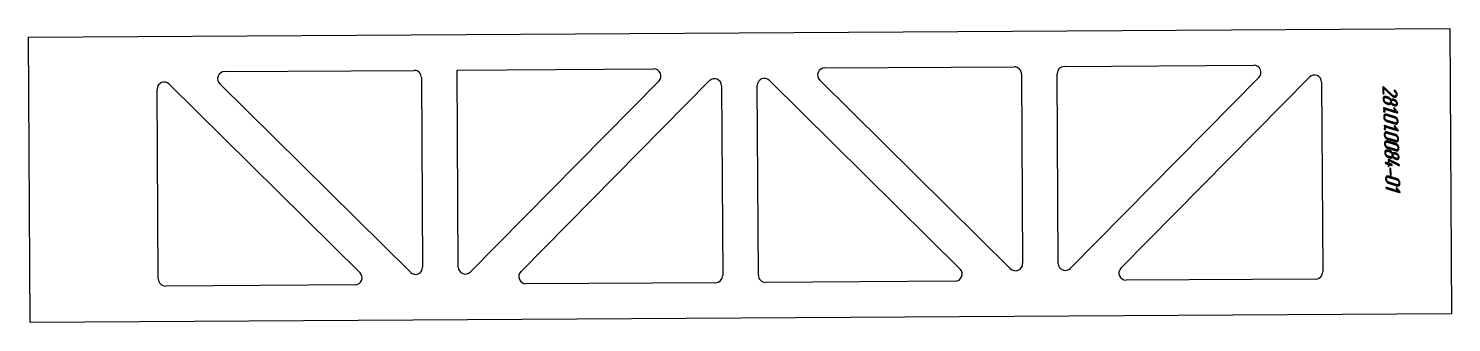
# Model space of a CAD drawing. Header units: millimetres. Extents: x 31 to 2026, y 61 to 473.
import ezdxf

# ---------------------------------------------------------------- set-up
doc = ezdxf.new("R2010")
doc.units = ezdxf.units.MM
doc.linetypes.add('K5LT_BASIC', pattern=[0])
doc.layers.add('Engraving', color=7, linetype='Continuous')

msp = doc.modelspace()

# ---------------------------------------------------------------- linework, layer by layer
at = {"color": 143, "linetype": 'K5LT_BASIC', "lineweight": 25, "true_color": 0x33acca}
for p, q in [((30.9, 460.6), (2023.9, 472.8)), ((33.3, 60.6), (30.9, 460.6)), ((2023.9, 472.8), (2026.4, 72.8)), ((1483.3, 419.5), (1749.2, 421.1)), ((306.1, 412.3), (571.9, 413.9)), ((582, 404), (583.6, 138.1)), ((631.9, 414.3), (907.8, 416)), ((633.6, 138.4), (631.9, 414.3)), ((721.4, 131.9), (985.6, 399.4)), ((1069.8, 399.9), (1337.2, 135.6)), ((1408, 136.1), (1140.5, 400.3)), ((1147.5, 417.4), (1413.3, 419)), ((1423.4, 409.1), (1425, 143.2)), ((1475, 143.6), (1473.4, 409.4)), ((1756.3, 404.1), (1492.1, 136.6)), ((1562.8, 137), (1827, 404.5)), ((213, 121.7), (211.3, 387.6)), ((228.4, 394.8), (495.8, 130.5)), ((566.6, 131), (299.1, 395.2)), ((914.9, 398.9), (650.7, 131.5)), ((1002.8, 392.4), (1004.4, 126.5)), ((1054.4, 126.9), (1052.8, 392.7)), ((1844.2, 397.5), (1845.8, 131.7)), ((1835.8, 121.6), (1570, 120)), ((488.9, 113.4), (223, 111.8)), ((994.4, 116.5), (728.6, 114.9)), ((1330.3, 118.5), (1064.4, 116.9)), ((2026.4, 72.8), (33.3, 60.6))]:
    msp.add_line(p, q, dxfattribs=at)
for centre, start, end in [((1483.4, 409.5), 90.3482, 180.3482), ((1749.2, 411.1), 315.3482, 90.3482), ((306.1, 402.3), 90.3482, 225.3482), ((572, 403.9), 0.3482, 90.3482), ((907.8, 406), 315.3482, 90.3482), ((992.8, 392.3), 0.3482, 135.3482), ((1062.8, 392.8), 45.3482, 180.3482), ((1147.5, 407.4), 90.3482, 225.3482), ((1413.4, 409), 0.3482, 90.3482), ((1834.2, 397.5), 0.3482, 135.3482), ((221.3, 387.7), 45.3482, 180.3482), ((1415, 143.2), 225.3482, 0.3482), ((1485, 143.6), 180.3482, 315.3482), ((223, 121.8), 180.3482, 270.3482), ((488.8, 123.4), 270.3482, 45.3482), ((573.6, 138.1), 225.3482, 0.3482), ((643.6, 138.5), 180.3482, 315.3482), ((728.5, 124.9), 135.3482, 270.3482), ((994.4, 126.5), 270.3482, 0.3482), ((1064.4, 126.9), 180.3482, 270.3482), ((1330.2, 128.5), 270.3482, 45.3482), ((1569.9, 130), 135.3482, 270.3482), ((1835.8, 131.6), 270.3482, 0.3482)]:
    msp.add_arc(centre, 10, start, end, dxfattribs=at)
at = {"layer": 'Engraving', "color": 143, "linetype": 'K5LT_BASIC', "lineweight": 25, "true_color": 0x33acca}
for points, knots in [([(1930.2, 382.1), (1930.1, 386.4), (1930, 390.6), (1930, 390.9), (1930.2, 391.1), (1930.4, 391.2), (1930.7, 391.1), (1930.9, 391), (1931.1, 390.9), (1937.2, 385.2), (1943.3, 379.4), (1943.5, 379.2), (1943.8, 379), (1944.1, 378.8), (1944.3, 378.6), (1944.9, 378.3), (1945.4, 378.1), (1946.8, 377.7), (1947.8, 378.5), (1948.3, 378.9), (1948.5, 379.5), (1948.8, 380.1), (1948.8, 380.8), (1948.7, 381.8), (1948.1, 382.8), (1947.6, 383.8), (1946.2, 384.8), (1946, 384.9), (1945.9, 385.1), (1945.8, 385.3), (1945.7, 385.6), (1945.7, 385.9), (1945.9, 386), (1946.1, 386.2), (1946.4, 386.1), (1946.5, 386), (1946.7, 386), (1948.4, 384.8), (1949.3, 383.3), (1950.2, 381.9), (1950.2, 380.5), (1950.3, 378.4), (1948.9, 377.3), (1947.5, 376), (1945.4, 376.7), (1944.7, 376.9), (1944.1, 377.3), (1943.4, 377.7), (1942.5, 378.5), (1937, 383.7), (1931.5, 388.9), (1931.6, 385.3), (1931.7, 381.7), (1931.7, 381.4), (1931.5, 381.3), (1931.2, 381.1), (1931, 381.2), (1930.7, 381.3), (1930.5, 381.5), (1930.3, 381.8), (1930.2, 382.1)], [0, 0, 0, 3.047826, 3.047826, 3.226196, 3.226196, 3.425035, 3.425035, 3.570989, 3.570989, 9.561221, 9.561221, 9.825724, 9.825724, 10.050668, 10.050668, 10.473601, 10.473601, 11.396415, 11.396415, 11.832946, 11.832946, 12.317549, 12.317549, 13.072233, 13.072233, 14.062635, 14.062635, 14.240973, 14.240973, 14.40613, 14.40613, 14.588981, 14.588981, 14.779051, 14.779051, 14.881829, 14.881829, 16.249197, 16.249197, 17.325971, 17.325971, 18.610175, 18.610175, 19.935785, 19.935785, 20.483021, 20.483021, 21.195978, 21.195978, 26.62229, 26.62229, 29.191003, 29.191003, 29.365522, 29.365522, 29.547183, 29.547183, 29.763638, 29.763638, 30, 30, 30]), ([(1935, 367.4), (1933.2, 367.9), (1931.9, 369.6), (1930.6, 371.2), (1930.5, 373), (1930.5, 373.7), (1930.5, 374.4), (1930.4, 376), (1931.6, 377), (1932.9, 377.9), (1934.7, 377.3), (1936.1, 376.9), (1937.5, 376.5), (1938.6, 376.1), (1939.7, 375.2), (1940.7, 374.3), (1941.4, 373), (1942, 373.5), (1942.9, 373.7), (1943.7, 373.9), (1944.7, 373.6), (1945.5, 373.3), (1946.2, 373.1), (1947.9, 372.6), (1949.3, 370.9), (1949.9, 370.1), (1950.3, 369.3), (1950.4, 368.9), (1950.5, 368.5), (1950.6, 368.2), (1950.6, 368), (1950.6, 367.8), (1950.6, 367.6), (1950.7, 365.8), (1949.5, 364.9), (1948.9, 364.4), (1948.1, 364.4), (1947.7, 364.4), (1947.4, 364.4), (1947.1, 364.4), (1946.9, 364.5), (1946.7, 364.5), (1946.4, 364.6), (1945.7, 364.8), (1945, 365), (1943.9, 365.4), (1943.1, 366), (1942.3, 366.6), (1941.6, 367.6), (1941.1, 366.8), (1940.1, 366.5), (1939, 366.2), (1937.8, 366.5), (1936.4, 367), (1935, 367.4)], [0, 0, 0, 1.873598, 1.873598, 3.69261, 3.69261, 4.386884, 4.386884, 5.818535, 5.818535, 7.364988, 7.364988, 8.831065, 8.831065, 10.043454, 10.043454, 11.431214, 11.431214, 12.22177, 12.22177, 13.14885, 13.14885, 13.899491, 13.899491, 15.762312, 15.762312, 16.708293, 16.708293, 17.125443, 17.125443, 17.362221, 17.362221, 17.577677, 17.577677, 19.055802, 19.055802, 19.771228, 19.771228, 20.139764, 20.139764, 20.365597, 20.365597, 20.592941, 20.592941, 21.340886, 21.340886, 22.373032, 22.373032, 23.469845, 23.469845, 24.415003, 24.415003, 25.533412, 25.533412, 27, 27, 27]), ([(1931.6, 360.1), (1931.3, 360.2), (1931.1, 360.4), (1930.9, 360.7), (1930.9, 361), (1930.9, 361.1), (1931.1, 361.4), (1931.2, 361.6), (1931.6, 361.5), (1940.1, 358.9), (1948.5, 356.3), (1946.9, 358.3), (1945.4, 360.3), (1945.1, 360.6), (1945.1, 360.8), (1945.1, 361.1), (1945.3, 361.3), (1945.5, 361.4), (1945.8, 361.3), (1946, 361.3), (1946.3, 361), (1948.6, 358.2), (1950.8, 355.4), (1951, 355.1), (1951, 354.9), (1951, 354.6), (1950.8, 354.4), (1950.6, 354.3), (1950.3, 354.4), (1941, 357.2), (1931.6, 360.1)], [0, 0, 0, 0.181151, 0.181151, 0.343934, 0.343934, 0.472146, 0.472146, 0.625059, 0.625059, 5.39951, 5.39951, 6.773407, 6.773407, 6.936544, 6.936544, 7.074093, 7.074093, 7.217588, 7.217588, 7.383484, 7.383484, 9.302301, 9.302301, 9.462957, 9.462957, 9.596849, 9.596849, 9.739807, 9.739807, 15, 15, 15]), ([(1934.9, 368.8), (1936.4, 368.4), (1937.8, 367.9), (1939, 367.6), (1939.8, 368.1), (1940.6, 368.7), (1940.6, 369.9), (1940.6, 370.6), (1940.5, 371.3), (1940.5, 372.5), (1939.6, 373.6), (1938.8, 374.7), (1937.6, 375), (1936.1, 375.5), (1934.7, 375.9), (1933.5, 376.3), (1932.7, 375.7), (1931.9, 375.1), (1931.9, 374), (1931.9, 373.2), (1932, 372.5), (1932, 371.3), (1932.9, 370.3), (1933.7, 369.2), (1934.9, 368.8)], [0, 0, 0, 1.329406, 1.329406, 2.254108, 2.254108, 3.148824, 3.148824, 3.778355, 3.778355, 4.877538, 4.877538, 6.009386, 6.009386, 7.338792, 7.338792, 8.260968, 8.260968, 9.137189, 9.137189, 9.766721, 9.766721, 10.866842, 10.866842, 12, 12, 12]), ([(1944.9, 366.5), (1945.7, 366.2), (1946.4, 366), (1947.6, 365.7), (1948.4, 366.2), (1949.2, 366.8), (1949.2, 368), (1949.1, 369.1), (1948.3, 370.2), (1947.4, 371.3), (1946.2, 371.7), (1945.5, 371.9), (1944.8, 372.1), (1943.6, 372.5), (1942.8, 371.9), (1942, 371.4), (1942, 370.2), (1942, 369), (1942.9, 367.9), (1943.7, 366.8), (1944.9, 366.5)], [0, 0, 0, 0.718951, 0.718951, 1.697337, 1.697337, 2.634709, 2.634709, 3.797866, 3.797866, 5.000561, 5.000561, 5.719512, 5.719512, 6.697901, 6.697901, 7.635273, 7.635273, 8.789173, 8.789173, 10, 10, 10]), ([(1933.2, 356.5), (1933.2, 356.1), (1932.9, 355.9), (1932.5, 355.6), (1932.1, 355.7), (1931.7, 355.9), (1931.4, 356.2), (1931, 356.6), (1931, 357.1), (1931, 357.6), (1931.3, 357.8), (1931.6, 358), (1932.1, 357.9), (1932.3, 357.8), (1932.7, 357.4), (1933.2, 357), (1933.2, 356.5)], [0, 0, 0, 0.855828, 0.855828, 1.74556, 1.74556, 2.805969, 2.805969, 3.96496, 3.96496, 4.876932, 4.876932, 5.801755, 5.801755, 6.76801, 6.76801, 8, 8, 8]), ([(1935.7, 342.5), (1934, 343.1), (1932.7, 344.7), (1931.4, 346.3), (1931.3, 348.1), (1931.3, 348.8), (1931.3, 349.5), (1931.2, 351.2), (1932.4, 352.1), (1933.6, 353), (1935.4, 352.5), (1941.2, 350.7), (1946.9, 349), (1948.6, 348.4), (1950, 346.8), (1951.3, 345.2), (1951.4, 343.4), (1951.4, 342.7), (1951.4, 342), (1951.5, 340.2), (1950.2, 339.3), (1949, 338.5), (1947.2, 339), (1941.5, 340.8), (1935.7, 342.5)], [0, 0, 0, 0.846521, 0.846521, 1.674424, 1.674424, 1.989042, 1.989042, 2.637777, 2.637777, 3.338641, 3.338641, 5.996422, 5.996422, 6.83575, 6.83575, 7.667338, 7.667338, 7.981955, 7.981955, 8.645972, 8.645972, 9.342219, 9.342219, 12, 12, 12]), ([(1935.7, 343.9), (1941.4, 342.2), (1947.2, 340.4), (1948.4, 340.1), (1949.2, 340.7), (1950, 341.2), (1950, 342.4), (1949.9, 343.1), (1949.9, 343.8), (1949.9, 345), (1949, 346.1), (1948.2, 347.2), (1947, 347.5), (1941.2, 349.3), (1935.5, 351.1), (1934.3, 351.4), (1933.5, 350.8), (1932.7, 350.2), (1932.7, 349.1), (1932.7, 348.4), (1932.7, 347.7), (1932.8, 346.5), (1933.6, 345.4), (1934.5, 344.3), (1935.7, 343.9)], [0, 0, 0, 3.194824, 3.194824, 3.749556, 3.749556, 4.284872, 4.284872, 4.662943, 4.662943, 5.32312, 5.32312, 6.003067, 6.003067, 9.197891, 9.197891, 9.751896, 9.751896, 10.278148, 10.278148, 10.656218, 10.656218, 11.310094, 11.310094, 12, 12, 12]), ([(1932.4, 335.2), (1932.1, 335.3), (1931.9, 335.6), (1931.7, 335.8), (1931.7, 336.1), (1931.7, 336.3), (1931.8, 336.6), (1932, 336.7), (1932.4, 336.6), (1940.8, 334), (1949.3, 331.4), (1947.7, 333.4), (1946.1, 335.4), (1945.9, 335.7), (1945.9, 336), (1945.9, 336.3), (1946.1, 336.4), (1946.3, 336.6), (1946.6, 336.5), (1946.7, 336.4), (1947.1, 336.1), (1949.3, 333.3), (1951.5, 330.6), (1951.8, 330.3), (1951.8, 330), (1951.8, 329.7), (1951.6, 329.6), (1951.4, 329.4), (1951.1, 329.5), (1941.7, 332.3), (1932.4, 335.2)], [0, 0, 0, 0.181151, 0.181151, 0.343934, 0.343934, 0.472146, 0.472146, 0.625059, 0.625059, 5.39951, 5.39951, 6.773407, 6.773407, 6.936544, 6.936544, 7.074093, 7.074093, 7.217588, 7.217588, 7.383484, 7.383484, 9.302301, 9.302301, 9.462957, 9.462957, 9.596849, 9.596849, 9.739807, 9.739807, 15, 15, 15]), ([(1934, 331.6), (1934, 331.2), (1933.6, 331), (1933.3, 330.8), (1932.9, 330.9), (1932.5, 331), (1932.2, 331.4), (1931.8, 331.8), (1931.8, 332.3), (1931.8, 332.8), (1932.1, 333), (1932.4, 333.1), (1932.8, 333), (1933.1, 332.9), (1933.5, 332.5), (1933.9, 332.1), (1934, 331.6)], [0, 0, 0, 0.855828, 0.855828, 1.74556, 1.74556, 2.805969, 2.805969, 3.96496, 3.96496, 4.876932, 4.876932, 5.801755, 5.801755, 6.76801, 6.76801, 8, 8, 8]), ([(1936.5, 317.7), (1934.8, 318.2), (1933.4, 319.8), (1932.1, 321.5), (1932.1, 323.3), (1932.1, 324), (1932, 324.7), (1932, 326.3), (1933.2, 327.2), (1934.4, 328.2), (1936.2, 327.6), (1942, 325.9), (1947.7, 324.1), (1949.4, 323.6), (1950.7, 322), (1952.1, 320.3), (1952.1, 318.5), (1952.2, 317.8), (1952.2, 317.1), (1952.2, 315.4), (1951, 314.5), (1949.8, 313.6), (1948, 314.2), (1942.3, 315.9), (1936.5, 317.7)], [0, 0, 0, 0.846521, 0.846521, 1.674424, 1.674424, 1.989042, 1.989042, 2.637777, 2.637777, 3.338641, 3.338641, 5.996422, 5.996422, 6.83575, 6.83575, 7.667338, 7.667338, 7.981955, 7.981955, 8.645972, 8.645972, 9.342219, 9.342219, 12, 12, 12]), ([(1936.5, 319.1), (1942.2, 317.3), (1948, 315.6), (1949.1, 315.2), (1950, 315.8), (1950.8, 316.4), (1950.7, 317.6), (1950.7, 318.3), (1950.7, 319), (1950.7, 320.2), (1949.8, 321.2), (1948.9, 322.3), (1947.7, 322.7), (1942, 324.4), (1936.3, 326.2), (1935.1, 326.6), (1934.3, 326), (1933.4, 325.4), (1933.5, 324.2), (1933.5, 323.5), (1933.5, 322.8), (1933.6, 321.7), (1934.4, 320.6), (1935.2, 319.5), (1936.5, 319.1)], [0, 0, 0, 3.194824, 3.194824, 3.749556, 3.749556, 4.284872, 4.284872, 4.662943, 4.662943, 5.32312, 5.32312, 6.003067, 6.003067, 9.197891, 9.197891, 9.751896, 9.751896, 10.278148, 10.278148, 10.656218, 10.656218, 11.310094, 11.310094, 12, 12, 12]), ([(1936.9, 305), (1935.1, 305.5), (1933.8, 307.1), (1932.5, 308.8), (1932.5, 310.6), (1932.5, 311.3), (1932.4, 312), (1932.4, 313.6), (1933.6, 314.5), (1934.8, 315.5), (1936.6, 314.9), (1942.3, 313.2), (1948.1, 311.4), (1949.8, 310.9), (1951.1, 309.3), (1952.5, 307.6), (1952.5, 305.8), (1952.5, 305.1), (1952.6, 304.4), (1952.6, 302.7), (1951.4, 301.8), (1950.2, 300.9), (1948.4, 301.5), (1942.7, 303.2), (1936.9, 305)], [0, 0, 0, 0.846521, 0.846521, 1.674424, 1.674424, 1.989042, 1.989042, 2.637777, 2.637777, 3.338641, 3.338641, 5.996422, 5.996422, 6.83575, 6.83575, 7.667338, 7.667338, 7.981955, 7.981955, 8.645972, 8.645972, 9.342219, 9.342219, 12, 12, 12]), ([(1937.3, 292.3), (1935.5, 292.8), (1934.2, 294.5), (1932.9, 296.1), (1932.9, 297.9), (1932.8, 298.6), (1932.8, 299.3), (1932.8, 300.9), (1934, 301.9), (1935.2, 302.8), (1937, 302.2), (1938.4, 301.8), (1939.9, 301.4), (1941, 301), (1942, 300.1), (1943, 299.2), (1943.8, 297.9), (1944.3, 298.4), (1945.2, 298.6), (1946, 298.8), (1947.1, 298.5), (1947.8, 298.2), (1948.5, 298), (1950.2, 297.5), (1951.6, 295.8), (1952.3, 295), (1952.6, 294.2), (1952.7, 293.8), (1952.8, 293.4), (1952.9, 293.1), (1952.9, 292.9), (1952.9, 292.7), (1952.9, 292.4), (1953, 290.7), (1951.8, 289.8), (1951.2, 289.3), (1950.4, 289.3), (1950.1, 289.3), (1949.7, 289.3), (1949.5, 289.3), (1949.2, 289.4), (1949, 289.4), (1948.8, 289.5), (1948.1, 289.7), (1947.3, 289.9), (1946.3, 290.3), (1945.4, 290.9), (1944.6, 291.5), (1943.9, 292.5), (1943.5, 291.7), (1942.4, 291.4), (1941.4, 291), (1940.2, 291.4), (1938.7, 291.9), (1937.3, 292.3)], [0, 0, 0, 1.873598, 1.873598, 3.69261, 3.69261, 4.386884, 4.386884, 5.818535, 5.818535, 7.364988, 7.364988, 8.831065, 8.831065, 10.043454, 10.043454, 11.431214, 11.431214, 12.22177, 12.22177, 13.14885, 13.14885, 13.899491, 13.899491, 15.762312, 15.762312, 16.708293, 16.708293, 17.125443, 17.125443, 17.362221, 17.362221, 17.577677, 17.577677, 19.055802, 19.055802, 19.771228, 19.771228, 20.139764, 20.139764, 20.365597, 20.365597, 20.592941, 20.592941, 21.340886, 21.340886, 22.373032, 22.373032, 23.469845, 23.469845, 24.415003, 24.415003, 25.533412, 25.533412, 27, 27, 27]), ([(1936.9, 306.4), (1942.6, 304.6), (1948.4, 302.9), (1949.5, 302.5), (1950.3, 303.1), (1951.2, 303.7), (1951.1, 304.9), (1951.1, 305.6), (1951.1, 306.3), (1951.1, 307.5), (1950.2, 308.5), (1949.3, 309.6), (1948.1, 310), (1942.4, 311.8), (1936.6, 313.5), (1935.5, 313.9), (1934.7, 313.3), (1933.8, 312.7), (1933.9, 311.5), (1933.9, 310.8), (1933.9, 310.1), (1933.9, 309), (1934.8, 307.9), (1935.6, 306.8), (1936.9, 306.4)], [0, 0, 0, 3.194824, 3.194824, 3.749556, 3.749556, 4.284872, 4.284872, 4.662943, 4.662943, 5.32312, 5.32312, 6.003067, 6.003067, 9.197891, 9.197891, 9.751896, 9.751896, 10.278148, 10.278148, 10.656218, 10.656218, 11.310094, 11.310094, 12, 12, 12]), ([(1937.3, 293.7), (1938.7, 293.3), (1940.1, 292.8), (1941.3, 292.5), (1942.1, 293), (1942.9, 293.6), (1942.9, 294.8), (1942.9, 295.5), (1942.9, 296.2), (1942.8, 297.4), (1942, 298.5), (1941.1, 299.6), (1939.9, 299.9), (1938.5, 300.4), (1937, 300.8), (1935.9, 301.2), (1935.1, 300.6), (1934.2, 300), (1934.3, 298.8), (1934.3, 298.1), (1934.3, 297.4), (1934.3, 296.2), (1935.2, 295.2), (1936.1, 294.1), (1937.3, 293.7)], [0, 0, 0, 1.329406, 1.329406, 2.254108, 2.254108, 3.148824, 3.148824, 3.778355, 3.778355, 4.877538, 4.877538, 6.009386, 6.009386, 7.338792, 7.338792, 8.260968, 8.260968, 9.137189, 9.137189, 9.766721, 9.766721, 10.866842, 10.866842, 12, 12, 12]), ([(1939.1, 282), (1939.1, 280.9), (1939.1, 279.9), (1939.1, 279.6), (1938.9, 279.4), (1938.7, 279.3), (1938.4, 279.4), (1938.2, 279.4), (1937.9, 279.7), (1937.7, 280), (1937.7, 280.3), (1937.6, 281.4), (1937.6, 282.4), (1935.8, 283), (1934, 283.5), (1933.7, 283.6), (1933.5, 283.9), (1933.3, 284.2), (1933.3, 284.5), (1933.3, 284.6), (1933.4, 284.9), (1933.6, 285.1), (1934, 285), (1935.8, 284.4), (1937.6, 283.9), (1937.5, 286.3), (1937.4, 288.8), (1937.4, 289.1), (1937.6, 289.3), (1937.8, 289.4), (1938.1, 289.3), (1938.2, 289.3), (1938.3, 289.3), (1945.5, 285.7), (1952.7, 282), (1953, 281.9), (1953.1, 281.7), (1953.2, 281.4), (1953.3, 281.2), (1953.3, 280.9), (1953.1, 280.7), (1952.9, 280.6), (1952.6, 280.7), (1952.5, 280.7), (1952.5, 280.7), (1945.7, 284.1), (1938.9, 287.5), (1938.9, 285.5), (1939, 283.4), (1940.8, 282.9), (1942.6, 282.3), (1942.8, 282.3), (1943.1, 282), (1943.3, 281.7), (1943.3, 281.4), (1943.4, 281.1), (1943.2, 281), (1943, 280.8), (1942.7, 280.9), (1940.9, 281.5), (1939.1, 282)], [0, 0, 0, 0.919271, 0.919271, 1.127707, 1.127707, 1.344577, 1.344577, 1.602992, 1.602992, 1.885279, 1.885279, 2.80455, 2.80455, 4.412203, 4.412203, 4.700056, 4.700056, 4.958613, 4.958613, 5.162261, 5.162261, 5.405251, 5.405251, 7.012904, 7.012904, 9.140618, 9.140618, 9.358167, 9.358167, 9.5736, 9.5736, 9.652851, 9.652851, 16.566261, 16.566261, 16.816195, 16.816195, 17.03414, 17.03414, 17.246724, 17.246724, 17.473684, 17.473684, 17.546543, 17.546543, 24.044603, 24.044603, 25.801161, 25.801161, 27.41337, 27.41337, 27.672909, 27.672909, 27.947247, 27.947247, 28.150404, 28.150404, 28.387791, 28.387791, 30, 30, 30]), ([(1947.3, 291.4), (1948, 291.1), (1948.7, 290.9), (1949.9, 290.5), (1950.7, 291.1), (1951.5, 291.7), (1951.5, 292.9), (1951.5, 294), (1950.6, 295.1), (1949.8, 296.2), (1948.6, 296.6), (1947.8, 296.8), (1947.1, 297), (1945.9, 297.4), (1945.1, 296.8), (1944.3, 296.3), (1944.3, 295.1), (1944.4, 293.9), (1945.2, 292.8), (1946.1, 291.7), (1947.3, 291.4)], [0, 0, 0, 0.718951, 0.718951, 1.697337, 1.697337, 2.634709, 2.634709, 3.797866, 3.797866, 5.000561, 5.000561, 5.719512, 5.719512, 6.697901, 6.697901, 7.635273, 7.635273, 8.789173, 8.789173, 10, 10, 10]), ([(1938.4, 255.8), (1936.7, 256.3), (1935.4, 258), (1934.1, 259.6), (1934, 261.4), (1934, 262.1), (1934, 262.8), (1933.9, 264.4), (1935.1, 265.4), (1936.3, 266.3), (1938.1, 265.7), (1943.9, 264), (1949.6, 262.2), (1951.3, 261.7), (1952.7, 260.1), (1954, 258.4), (1954.1, 256.7), (1954.1, 255.9), (1954.1, 255.2), (1954.2, 253.5), (1952.9, 252.6), (1951.7, 251.7), (1949.9, 252.3), (1944.2, 254), (1938.4, 255.8)], [0, 0, 0, 0.846521, 0.846521, 1.674424, 1.674424, 1.989042, 1.989042, 2.637777, 2.637777, 3.338641, 3.338641, 5.996422, 5.996422, 6.83575, 6.83575, 7.667338, 7.667338, 7.981955, 7.981955, 8.645972, 8.645972, 9.342219, 9.342219, 12, 12, 12]), ([(1938.4, 257.2), (1944.1, 255.4), (1949.9, 253.7), (1951.1, 253.3), (1951.9, 253.9), (1952.7, 254.5), (1952.7, 255.7), (1952.6, 256.4), (1952.6, 257.1), (1952.6, 258.3), (1951.7, 259.4), (1950.9, 260.4), (1949.7, 260.8), (1943.9, 262.6), (1938.2, 264.3), (1937, 264.7), (1936.2, 264.1), (1935.4, 263.5), (1935.4, 262.4), (1935.4, 261.6), (1935.4, 260.9), (1935.5, 259.8), (1936.3, 258.7), (1937.2, 257.6), (1938.4, 257.2)], [0, 0, 0, 3.194824, 3.194824, 3.749556, 3.749556, 4.284872, 4.284872, 4.662943, 4.662943, 5.32312, 5.32312, 6.003067, 6.003067, 9.197891, 9.197891, 9.751896, 9.751896, 10.278148, 10.278148, 10.656218, 10.656218, 11.310094, 11.310094, 12, 12, 12]), ([(1940.2, 267.7), (1940.1, 271.9), (1939.9, 276.2), (1939.9, 276.5), (1940.1, 276.6), (1940.4, 276.8), (1940.6, 276.7), (1940.8, 276.6), (1941.1, 276.4), (1941.4, 276.1), (1941.4, 275.7), (1941.5, 271.5), (1941.6, 267.2), (1941.7, 267), (1941.4, 266.8), (1941.2, 266.7), (1940.9, 266.7), (1940.7, 266.8), (1940.5, 267.1), (1940.2, 267.3), (1940.2, 267.7)], [0, 0, 0, 3.94619, 3.94619, 4.18756, 4.18756, 4.430856, 4.430856, 4.683549, 4.683549, 5.009861, 5.009861, 8.956051, 8.956051, 9.181245, 9.181245, 9.415662, 9.415662, 9.694987, 9.694987, 10, 10, 10]), ([(1935.1, 248.5), (1934.8, 248.6), (1934.6, 248.8), (1934.4, 249.1), (1934.4, 249.4), (1934.4, 249.5), (1934.5, 249.8), (1934.7, 250), (1935.1, 249.9), (1943.5, 247.3), (1952, 244.7), (1950.4, 246.7), (1948.8, 248.7), (1948.6, 249), (1948.6, 249.2), (1948.6, 249.5), (1948.8, 249.7), (1949, 249.8), (1949.3, 249.7), (1949.4, 249.7), (1949.8, 249.4), (1952, 246.6), (1954.2, 243.8), (1954.4, 243.5), (1954.5, 243.3), (1954.5, 243), (1954.3, 242.8), (1954.1, 242.7), (1953.8, 242.8), (1944.4, 245.6), (1935.1, 248.5)], [0, 0, 0, 0.181151, 0.181151, 0.343934, 0.343934, 0.472146, 0.472146, 0.625059, 0.625059, 5.39951, 5.39951, 6.773407, 6.773407, 6.936544, 6.936544, 7.074093, 7.074093, 7.217588, 7.217588, 7.383484, 7.383484, 9.302301, 9.302301, 9.462957, 9.462957, 9.596849, 9.596849, 9.739807, 9.739807, 15, 15, 15])]:
    msp.add_open_spline(points, degree=2, knots=knots, dxfattribs=at)

doc.saveas('drawing.dxf')
